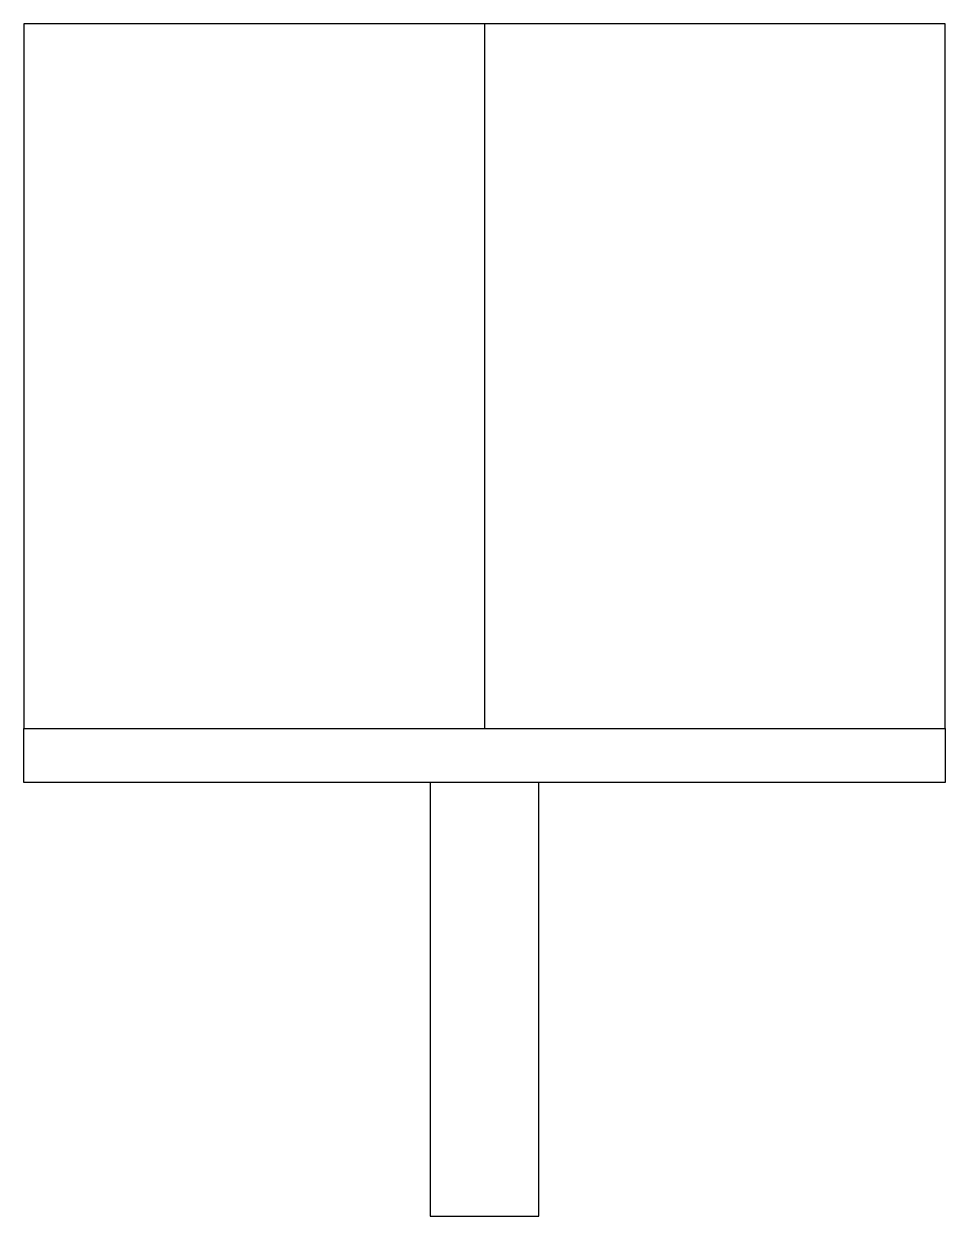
# Model space of a CAD drawing. Header units: inches. Extents: x -4.2 to 4.2, y -4 to 7.
import ezdxf

# ---------------------------------------------------------------- set-up
doc = ezdxf.new("R2010")
doc.units = ezdxf.units.IN
doc.layers.get('0').update_dxf_attribs({"linetype": 'CONTINUOUS'})

msp = doc.modelspace()

# ---------------------------------------------------------------- linework, layer by layer
for p, q in [((4.25, 7), (-4.25, 7)), ((-4.25, 7), (-4.25, 0.5)), ((0, 7), (0, 0.5)), ((4.25, 0.5), (4.25, 7)), ((-4.25, 0.5), (4.25, 0.5)), ((-4.25, 0), (-4.25, 0.5)), ((0, 0.5), (4.25, 0.5)), ((4.25, 0.5), (4.25, 0)), ((4.25, 0), (-4.25, 0))]:
    msp.add_line(p, q)
msp.add_lwpolyline([(0.5, 0), (-0.5, 0), (-0.5, -4), (0.5, -4)], close=True)

doc.saveas('drawing.dxf')
